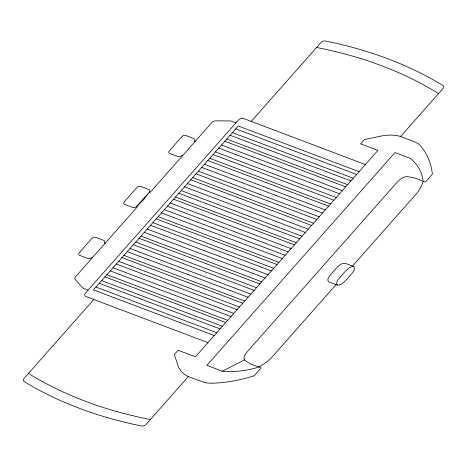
<?xml version="1.0" encoding="UTF-8"?>
<svg xmlns="http://www.w3.org/2000/svg" width="467" height="467" viewBox="0 0 467 467"><rect width="100%" height="100%" fill="white"/><g stroke="black" fill="none" stroke-linecap="round" stroke-linejoin="round"><path stroke-width="0.7" d="M93.809 299.505L24.132 378.323A3.66 2.463 -23.7 0 0 24.231 381.638A490.496 330.111 -23.7 0 0 141.635 425.997A3.66 2.463 -23.7 0 0 146.083 424.404L188.347 376.595L203.332 382.152L207.272 383.033L210.833 383.238A113.609 76.46 -23.7 0 0 254.223 375.742L260.598 368.492L260.609 367.605L259.512 366.899A49.444 33.28 -23.7 0 1 244.475 359.905C242.536 356.572 246.307 353.186 248.158 350.711L396.162 183.286C398.935 180.315 402.169 176.83 406.512 176.614A49.444 33.28 -23.7 0 1 423.242 181.622L424.772 181.908L425.933 181.459L432.366 174.226A113.609 76.46 -23.7 0 0 420.639 145.908L418.59 143.994L415.455 142.201L400.61 136.481A36.957 24.874 -23.7 0 0 380.856 136.107L364.453 139.54L360.647 143.848L377.931 150.374L195.434 356.811L178.155 350.285L174.349 354.587L177.985 365.597A36.957 24.874 -23.7 0 0 188.347 376.595M251.24 121.414L320.917 42.596A3.66 2.463 -23.7 0 1 325.365 41.003A490.496 330.111 -23.7 0 1 442.769 85.362A3.66 2.463 -23.7 0 1 442.868 88.677L400.61 136.481M336.082 284.637L271.49 357.687L266.464 362.147L259.471 366.881A74.171 49.922 -23.7 0 1 222.315 371.195L206.887 365.363L394.977 152.592L410.411 158.424A74.171 49.922 -23.7 0 1 423.242 181.622L420.458 187.95L417.054 193.029L352.486 266.085M222.315 371.195L244.475 359.905M353.77 266.569C348.855 266.219 345.65 271.444 342.428 274.415C340.671 277.328 334.705 281.449 337.244 285.068C342.031 285.687 345.253 280.474 348.394 277.643C350.209 274.643 356.636 270.218 353.77 266.569L344.973 263.242C339.976 262.915 336.736 268.245 333.467 271.274C331.792 274.082 325.674 278.425 328.57 281.799L337.372 285.121M365.398 164.553L243.453 118.472A3.66 2.463 -23.7 0 0 238.544 119.937L85.508 293.048A3.66 2.463 -23.7 0 0 86.021 296.563L207.967 342.638M235.928 122.897L231.235 121.128A3.66 2.463 -23.7 0 0 230.062 120.924L215.631 120.848A3.66 2.463 -23.7 0 0 211.895 122.512L150.094 192.422L149.288 192.118A2.72 1.833 -23.7 0 0 148.909 189.509L140.608 186.374A2.72 1.833 -23.7 0 0 136.959 187.46L124.286 201.797A2.72 1.833 -23.7 0 0 124.671 204.406L132.967 207.541A2.72 1.833 -23.7 0 0 136.621 206.455L143.754 199.59L149.288 192.118L136.621 206.455L137.421 206.758L75.619 276.668A3.66 2.463 -23.7 0 0 75.275 279.616L82.583 287.754A3.66 2.463 -23.7 0 0 83.435 288.32L88.129 290.089M359.105 171.669L238.293 126.014L93.441 289.873L214.254 335.522M235.788 128.845L356.607 174.495M232.461 132.605L353.28 178.26M230.108 135.272L350.927 180.922M226.781 139.032L347.6 184.681M224.843 141.227L345.662 186.876M221.516 144.986L342.334 190.641M218.749 148.121L339.567 193.776M195.118 141.489L194.319 141.186A2.72 1.833 -23.7 0 0 193.933 138.571L185.638 135.436A2.72 1.833 -23.7 0 0 181.984 136.527L169.317 150.859A2.72 1.833 -23.7 0 0 169.696 153.468L177.997 156.603A2.72 1.833 -23.7 0 0 181.645 155.517L182.451 155.82M215.421 151.886L336.24 197.535M213.069 154.548L333.882 200.197M209.741 158.307L330.56 203.962M207.803 160.502L328.622 206.157M204.476 164.267L325.295 209.917M201.703 167.402L322.522 213.051M198.382 171.161L319.2 216.811M196.023 173.823L316.842 219.478M192.702 177.588L313.52 223.238M190.764 179.783L311.577 225.433M187.436 183.543L308.255 229.192M184.523 186.835L305.342 232.484M181.202 190.594L302.021 236.244M178.843 193.262L299.662 238.911M175.522 197.021L296.341 242.671M173.578 199.216L294.397 244.866M170.257 202.976L291.075 248.625M167.355 206.256L288.174 251.906M164.372 209.63L285.191 255.286M161.471 212.911L282.29 258.56M158.15 216.67L278.962 262.326M156.206 218.865L277.024 264.52M152.884 222.631L273.703 268.28M150.526 225.292L271.345 270.942M147.204 229.052L268.017 274.707M144.291 232.344L265.11 277.993M140.97 236.109L261.783 281.759M139.026 238.298L259.845 283.954M135.704 242.064L256.523 287.713M133.346 244.726L254.165 290.375M130.024 248.491L250.837 294.14M127.252 251.625L248.07 297.275M105.063 243.36L104.258 243.056A2.72 1.833 -23.7 0 0 103.878 240.447L95.583 237.312A2.72 1.833 -23.7 0 0 91.929 238.398L79.262 252.729A2.72 1.833 -23.7 0 0 79.641 255.344L87.936 258.479A2.72 1.833 -23.7 0 0 91.59 257.393L92.39 257.696M123.924 255.385L244.743 301.034M121.986 257.58L242.805 303.229M118.659 261.339L239.478 306.988M116.306 264.007L237.125 309.656M112.979 267.766L233.798 313.415M110.212 270.901L231.025 316.55M106.885 274.66L227.703 320.309M104.947 276.855L225.765 322.504M101.619 280.614L222.438 326.27M99.267 283.282L220.085 328.931M95.939 287.042L216.758 332.691M150.403 419.518A490.496 330.111 -23.7 0 1 28.452 373.437M316.597 47.482A490.496 330.111 -23.7 0 1 438.548 93.563"/></g></svg>
